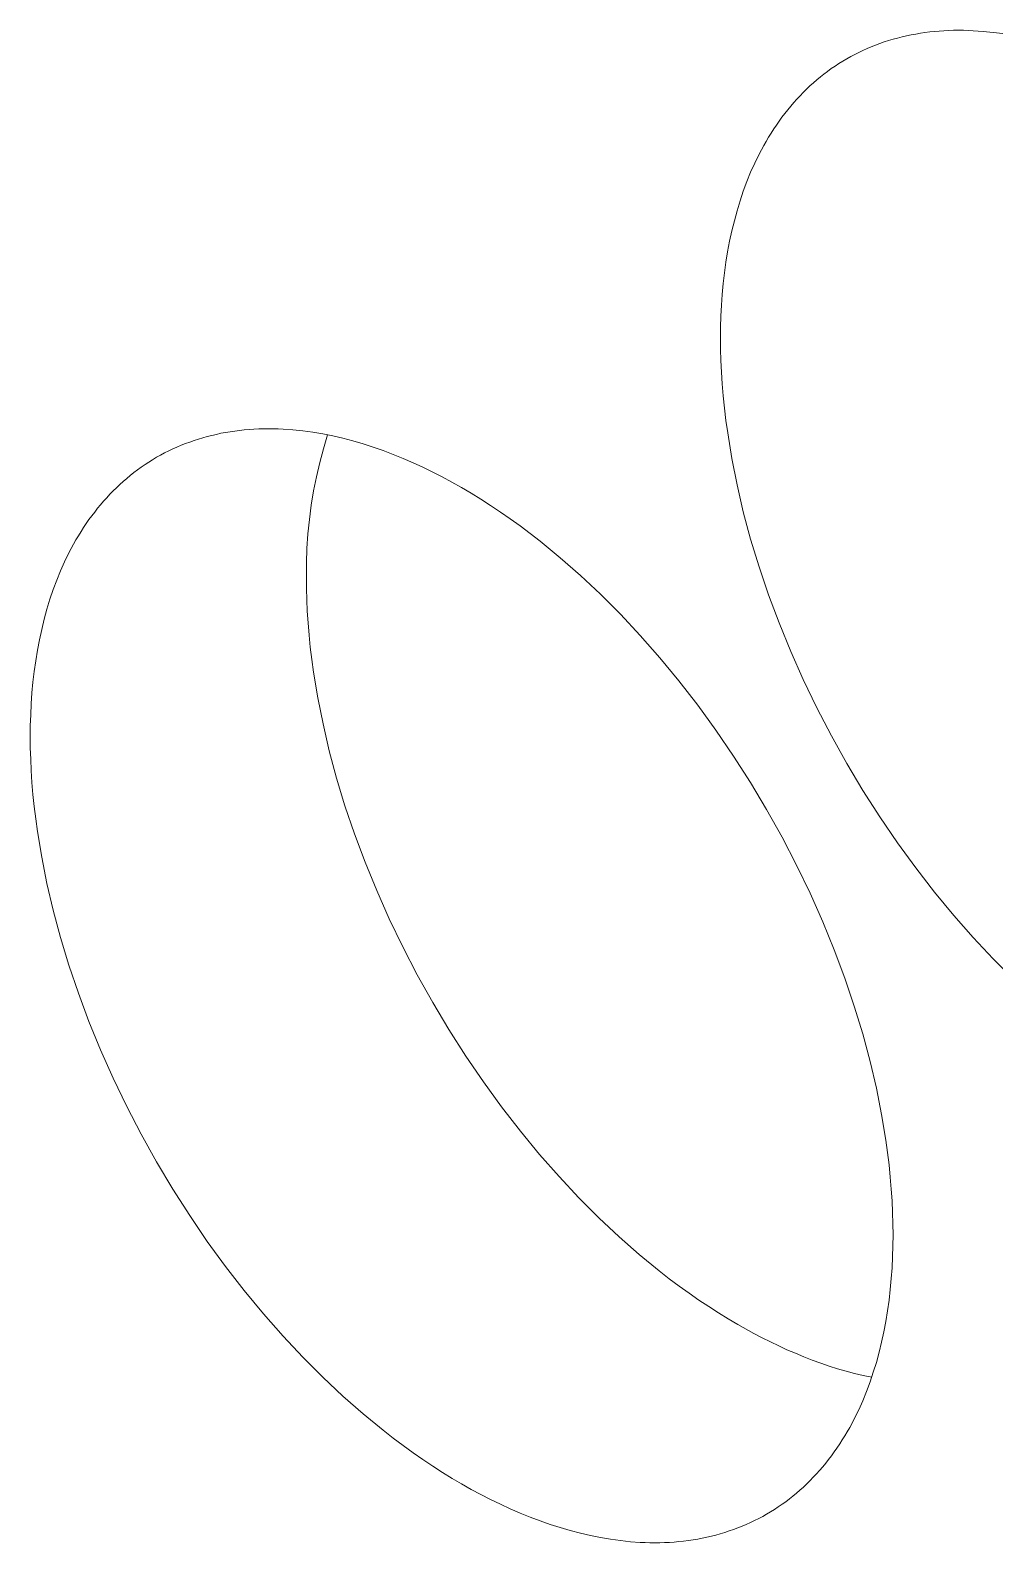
# Model space of a CAD drawing. Header units: millimetres. Extents: x 8434 to 10928, y 788 to 2545.
# Drawn here: x 10691.72 to 10700.11, y 2517.64 to 2530.8 of the extents above; entities that cross this region are included whole.
import ezdxf

# ---------------------------------------------------------------- set-up
doc = ezdxf.new("R2010")
doc.units = ezdxf.units.MM
doc.layers.add('ZANO_R', color=7, linetype='Continuous', lineweight=0)

msp = doc.modelspace()

# ---------------------------------------------------------------- linework, layer by layer
at = {"layer": 'ZANO_R'}
for p, q in [((10699.265, 2530.73), (10699.304, 2530.74)), ((10699.304, 2530.74), (10699.343, 2530.75)), ((10699.343, 2530.75), (10699.383, 2530.758)), ((10699.383, 2530.758), (10699.423, 2530.765)), ((10699.423, 2530.765), (10699.464, 2530.772)), ((10699.464, 2530.772), (10699.504, 2530.778)), ((10699.504, 2530.778), (10699.545, 2530.783)), ((10699.545, 2530.783), (10699.586, 2530.788)), ((10699.586, 2530.788), (10699.628, 2530.791)), ((10699.628, 2530.791), (10699.669, 2530.794)), ((10699.669, 2530.794), (10699.711, 2530.796)), ((10699.711, 2530.796), (10699.753, 2530.797)), ((10699.753, 2530.797), (10699.796, 2530.798)), ((10699.796, 2530.798), (10699.838, 2530.797)), ((10699.838, 2530.797), (10699.881, 2530.796)), ((10699.881, 2530.796), (10699.923, 2530.794)), ((10699.923, 2530.794), (10700.009, 2530.788)), ((10700.009, 2530.788), (10700.096, 2530.779)), ((10700.096, 2530.779), (10700.182, 2530.768)), ((10698.893, 2530.587), (10698.928, 2530.605)), ((10698.928, 2530.605), (10698.964, 2530.622)), ((10698.964, 2530.622), (10699, 2530.638)), ((10699, 2530.638), (10699.037, 2530.654)), ((10699.037, 2530.654), (10699.074, 2530.669)), ((10699.074, 2530.669), (10699.111, 2530.683)), ((10699.111, 2530.683), (10699.149, 2530.696)), ((10699.149, 2530.696), (10699.187, 2530.708)), ((10699.187, 2530.708), (10699.226, 2530.72)), ((10699.226, 2530.72), (10699.265, 2530.73)), ((10698.689, 2530.464), (10698.722, 2530.486)), ((10698.722, 2530.486), (10698.755, 2530.508)), ((10698.755, 2530.508), (10698.789, 2530.529)), ((10698.789, 2530.529), (10698.823, 2530.549)), ((10698.823, 2530.549), (10698.858, 2530.568)), ((10698.858, 2530.568), (10698.893, 2530.587)), ((10698.503, 2530.313), (10698.533, 2530.34)), ((10698.533, 2530.34), (10698.563, 2530.366)), ((10698.563, 2530.366), (10698.594, 2530.392)), ((10698.594, 2530.392), (10698.625, 2530.416)), ((10698.625, 2530.416), (10698.657, 2530.44)), ((10698.657, 2530.44), (10698.689, 2530.464)), ((10698.389, 2530.199), (10698.417, 2530.228)), ((10698.417, 2530.228), (10698.445, 2530.257)), ((10698.445, 2530.257), (10698.474, 2530.286)), ((10698.474, 2530.286), (10698.503, 2530.313)), ((10698.284, 2530.074), (10698.31, 2530.106)), ((10698.31, 2530.106), (10698.336, 2530.137)), ((10698.336, 2530.137), (10698.362, 2530.168)), ((10698.362, 2530.168), (10698.389, 2530.199)), ((10698.188, 2529.939), (10698.211, 2529.973)), ((10698.211, 2529.973), (10698.235, 2530.007)), ((10698.235, 2530.007), (10698.259, 2530.041)), ((10698.259, 2530.041), (10698.284, 2530.074)), ((10698.101, 2529.794), (10698.122, 2529.831)), ((10698.122, 2529.831), (10698.143, 2529.868)), ((10698.143, 2529.868), (10698.165, 2529.903)), ((10698.165, 2529.903), (10698.188, 2529.939)), ((10698.023, 2529.642), (10698.061, 2529.719)), ((10698.061, 2529.719), (10698.08, 2529.757)), ((10698.08, 2529.757), (10698.101, 2529.794)), ((10697.954, 2529.481), (10697.987, 2529.562)), ((10697.987, 2529.562), (10698.023, 2529.642)), ((10697.923, 2529.398), (10697.954, 2529.481)), ((10697.869, 2529.228), (10697.895, 2529.314)), ((10697.895, 2529.314), (10697.923, 2529.398)), ((10697.845, 2529.141), (10697.869, 2529.228)), ((10697.804, 2528.962), (10697.823, 2529.052)), ((10697.823, 2529.052), (10697.845, 2529.141)), ((10697.786, 2528.871), (10697.804, 2528.962)), ((10697.759, 2528.687), (10697.771, 2528.78)), ((10697.771, 2528.78), (10697.786, 2528.871)), ((10697.748, 2528.594), (10697.759, 2528.687)), ((10697.732, 2528.405), (10697.739, 2528.5)), ((10697.739, 2528.5), (10697.748, 2528.594)), ((10697.728, 2528.31), (10697.732, 2528.405)), ((10697.725, 2528.215), (10697.728, 2528.31)), ((10697.724, 2528.119), (10697.725, 2528.215)), ((10697.725, 2528.022), (10697.724, 2528.119)), ((10697.728, 2527.924), (10697.725, 2528.022)), ((10697.732, 2527.823), (10697.728, 2527.924)), ((10697.739, 2527.721), (10697.732, 2527.823)), ((10697.748, 2527.617), (10697.739, 2527.721)), ((10697.759, 2527.511), (10697.748, 2527.617)), ((10697.771, 2527.403), (10697.759, 2527.511)), ((10693.458, 2527.305), (10693.499, 2527.311)), ((10693.499, 2527.311), (10693.54, 2527.316)), ((10693.54, 2527.316), (10693.581, 2527.32)), ((10693.581, 2527.32), (10693.622, 2527.324)), ((10693.622, 2527.324), (10693.664, 2527.327)), ((10693.664, 2527.327), (10693.706, 2527.329)), ((10693.706, 2527.329), (10693.748, 2527.33)), ((10693.748, 2527.33), (10693.79, 2527.33)), ((10693.79, 2527.33), (10693.832, 2527.33)), ((10693.832, 2527.33), (10693.875, 2527.329)), ((10693.875, 2527.329), (10693.918, 2527.327)), ((10693.918, 2527.327), (10694.004, 2527.321)), ((10694.004, 2527.321), (10694.09, 2527.312)), ((10694.09, 2527.312), (10694.177, 2527.3)), ((10697.787, 2527.294), (10697.771, 2527.403)), ((10692.995, 2527.171), (10693.031, 2527.187)), ((10693.031, 2527.187), (10693.068, 2527.201)), ((10693.068, 2527.201), (10693.106, 2527.215)), ((10693.106, 2527.215), (10693.144, 2527.229)), ((10693.144, 2527.229), (10693.182, 2527.241)), ((10693.182, 2527.241), (10693.22, 2527.252)), ((10693.22, 2527.252), (10693.259, 2527.263)), ((10693.259, 2527.263), (10693.298, 2527.273)), ((10693.298, 2527.273), (10693.338, 2527.282)), ((10693.338, 2527.282), (10693.378, 2527.291)), ((10693.378, 2527.291), (10693.418, 2527.298)), ((10693.418, 2527.298), (10693.458, 2527.305)), ((10694.177, 2527.3), (10694.264, 2527.286)), ((10694.264, 2527.286), (10694.351, 2527.268)), ((10694.306, 2527.277), (10694.27, 2527.157)), ((10694.351, 2527.268), (10694.439, 2527.248)), ((10694.439, 2527.248), (10694.526, 2527.225)), ((10694.526, 2527.225), (10694.614, 2527.199)), ((10694.614, 2527.199), (10694.701, 2527.171)), ((10697.823, 2527.071), (10697.787, 2527.294)), ((10692.75, 2527.04), (10692.783, 2527.061)), ((10692.783, 2527.061), (10692.818, 2527.082)), ((10692.818, 2527.082), (10692.852, 2527.101)), ((10692.852, 2527.101), (10692.887, 2527.12)), ((10692.887, 2527.12), (10692.923, 2527.138)), ((10692.923, 2527.138), (10692.958, 2527.155)), ((10692.958, 2527.155), (10692.995, 2527.171)), ((10694.27, 2527.157), (10694.237, 2527.036)), ((10694.701, 2527.171), (10694.789, 2527.141)), ((10694.789, 2527.141), (10694.876, 2527.108)), ((10694.876, 2527.108), (10694.962, 2527.073)), ((10694.962, 2527.073), (10695.049, 2527.035)), ((10697.869, 2526.843), (10697.823, 2527.071)), ((10692.558, 2526.899), (10692.588, 2526.924)), ((10692.588, 2526.924), (10692.62, 2526.949)), ((10692.62, 2526.949), (10692.652, 2526.973)), ((10692.652, 2526.973), (10692.684, 2526.996)), ((10692.684, 2526.996), (10692.717, 2527.019)), ((10692.717, 2527.019), (10692.75, 2527.04)), ((10694.237, 2527.036), (10694.208, 2526.913)), ((10695.049, 2527.035), (10695.134, 2526.996)), ((10695.134, 2526.996), (10695.22, 2526.954)), ((10695.22, 2526.954), (10695.304, 2526.911)), ((10692.411, 2526.761), (10692.44, 2526.79)), ((10692.44, 2526.79), (10692.468, 2526.818)), ((10692.468, 2526.818), (10692.498, 2526.846)), ((10692.498, 2526.846), (10692.527, 2526.873)), ((10692.527, 2526.873), (10692.558, 2526.899)), ((10694.184, 2526.79), (10694.163, 2526.666)), ((10694.208, 2526.913), (10694.184, 2526.79)), ((10695.304, 2526.911), (10695.388, 2526.866)), ((10695.388, 2526.866), (10695.472, 2526.819)), ((10695.472, 2526.819), (10695.555, 2526.77)), ((10697.923, 2526.609), (10697.869, 2526.843)), ((10692.304, 2526.639), (10692.33, 2526.67)), ((10692.33, 2526.67), (10692.357, 2526.701)), ((10692.357, 2526.701), (10692.384, 2526.731)), ((10692.384, 2526.731), (10692.411, 2526.761)), ((10694.163, 2526.666), (10694.147, 2526.541)), ((10695.555, 2526.77), (10695.639, 2526.718)), ((10695.639, 2526.718), (10695.724, 2526.663)), ((10695.724, 2526.663), (10695.809, 2526.606)), ((10692.205, 2526.506), (10692.229, 2526.54)), ((10692.229, 2526.54), (10692.254, 2526.573)), ((10692.254, 2526.573), (10692.279, 2526.606)), ((10692.279, 2526.606), (10692.304, 2526.639)), ((10694.147, 2526.541), (10694.134, 2526.416)), ((10695.809, 2526.606), (10695.895, 2526.547)), ((10695.895, 2526.547), (10695.981, 2526.485)), ((10697.987, 2526.371), (10697.923, 2526.609)), ((10692.116, 2526.364), (10692.138, 2526.4)), ((10692.138, 2526.4), (10692.16, 2526.436)), ((10692.16, 2526.436), (10692.182, 2526.471)), ((10692.182, 2526.471), (10692.205, 2526.506)), ((10694.134, 2526.416), (10694.125, 2526.29)), ((10695.981, 2526.485), (10696.068, 2526.42)), ((10696.068, 2526.42), (10696.155, 2526.352)), ((10692.055, 2526.252), (10692.075, 2526.29)), ((10692.075, 2526.29), (10692.095, 2526.327)), ((10692.095, 2526.327), (10692.116, 2526.364)), ((10694.125, 2526.29), (10694.121, 2526.165)), ((10696.155, 2526.352), (10696.329, 2526.209)), ((10698.061, 2526.13), (10697.987, 2526.371)), ((10691.982, 2526.095), (10692.017, 2526.174)), ((10692.017, 2526.174), (10692.055, 2526.252)), ((10694.121, 2526.165), (10694.121, 2526.039)), ((10696.329, 2526.209), (10696.505, 2526.055)), ((10698.143, 2525.886), (10698.061, 2526.13)), ((10691.918, 2525.931), (10691.949, 2526.014)), ((10691.949, 2526.014), (10691.982, 2526.095)), ((10694.121, 2526.039), (10694.122, 2525.942)), ((10696.505, 2526.055), (10696.679, 2525.891)), ((10691.889, 2525.847), (10691.918, 2525.931)), ((10694.122, 2525.942), (10694.124, 2525.843)), ((10696.679, 2525.891), (10696.853, 2525.717)), ((10698.235, 2525.641), (10698.143, 2525.886)), ((10691.839, 2525.673), (10691.863, 2525.761)), ((10691.863, 2525.761), (10691.889, 2525.847)), ((10694.124, 2525.843), (10694.129, 2525.743)), ((10694.129, 2525.743), (10694.136, 2525.641)), ((10691.818, 2525.585), (10691.839, 2525.673)), ((10694.136, 2525.641), (10694.145, 2525.536)), ((10696.853, 2525.717), (10697.026, 2525.533)), ((10698.336, 2525.394), (10698.235, 2525.641)), ((10691.781, 2525.404), (10691.798, 2525.495)), ((10691.798, 2525.495), (10691.818, 2525.585)), ((10694.145, 2525.536), (10694.155, 2525.431)), ((10697.026, 2525.533), (10697.196, 2525.339)), ((10691.766, 2525.312), (10691.781, 2525.404)), ((10694.155, 2525.431), (10694.168, 2525.323)), ((10697.196, 2525.339), (10697.363, 2525.137)), ((10698.445, 2525.148), (10698.336, 2525.394)), ((10691.742, 2525.126), (10691.753, 2525.22)), ((10691.753, 2525.22), (10691.766, 2525.312)), ((10694.168, 2525.323), (10694.183, 2525.214)), ((10694.183, 2525.214), (10694.22, 2524.991)), ((10691.733, 2525.032), (10691.742, 2525.126)), ((10697.363, 2525.137), (10697.526, 2524.926)), ((10698.563, 2524.902), (10698.445, 2525.148)), ((10691.727, 2524.938), (10691.733, 2525.032)), ((10694.22, 2524.991), (10694.266, 2524.763)), ((10691.719, 2524.747), (10691.722, 2524.843)), ((10691.722, 2524.843), (10691.727, 2524.938)), ((10697.526, 2524.926), (10697.684, 2524.708)), ((10698.69, 2524.659), (10698.563, 2524.902)), ((10691.718, 2524.652), (10691.719, 2524.747)), ((10694.266, 2524.763), (10694.32, 2524.529)), ((10697.684, 2524.708), (10697.838, 2524.483)), ((10691.719, 2524.555), (10691.718, 2524.652)), ((10691.722, 2524.456), (10691.719, 2524.555)), ((10698.823, 2524.419), (10698.69, 2524.659)), ((10691.727, 2524.356), (10691.722, 2524.456)), ((10694.32, 2524.529), (10694.384, 2524.291)), ((10697.838, 2524.483), (10697.985, 2524.253)), ((10698.964, 2524.184), (10698.823, 2524.419)), ((10691.733, 2524.253), (10691.727, 2524.356)), ((10694.384, 2524.291), (10694.457, 2524.05)), ((10691.742, 2524.149), (10691.733, 2524.253)), ((10697.985, 2524.253), (10698.126, 2524.017)), ((10699.112, 2523.953), (10698.964, 2524.184)), ((10691.753, 2524.043), (10691.742, 2524.149)), ((10691.766, 2523.936), (10691.753, 2524.043)), ((10694.457, 2524.05), (10694.54, 2523.806)), ((10691.781, 2523.827), (10691.766, 2523.936)), ((10698.126, 2524.017), (10698.26, 2523.777)), ((10699.265, 2523.728), (10699.112, 2523.953)), ((10691.818, 2523.604), (10691.781, 2523.827)), ((10694.54, 2523.806), (10694.632, 2523.56)), ((10698.26, 2523.777), (10698.386, 2523.534)), ((10699.424, 2523.51), (10699.265, 2523.728)), ((10691.863, 2523.375), (10691.818, 2523.604)), ((10694.632, 2523.56), (10694.733, 2523.314)), ((10698.386, 2523.534), (10698.504, 2523.289)), ((10699.587, 2523.299), (10699.424, 2523.51)), ((10691.918, 2523.142), (10691.863, 2523.375)), ((10694.733, 2523.314), (10694.842, 2523.067)), ((10698.504, 2523.289), (10698.614, 2523.042)), ((10699.754, 2523.097), (10699.587, 2523.299)), ((10691.982, 2522.904), (10691.918, 2523.142)), ((10694.842, 2523.067), (10694.96, 2522.822)), ((10698.614, 2523.042), (10698.714, 2522.796)), ((10699.924, 2522.904), (10699.754, 2523.097)), ((10692.055, 2522.663), (10691.982, 2522.904)), ((10700.096, 2522.72), (10699.924, 2522.904)), ((10694.96, 2522.822), (10695.086, 2522.579)), ((10698.714, 2522.796), (10698.806, 2522.55)), ((10700.27, 2522.545), (10700.096, 2522.72)), ((10692.138, 2522.419), (10692.055, 2522.663)), ((10695.086, 2522.579), (10695.22, 2522.339)), ((10698.806, 2522.55), (10698.889, 2522.306)), ((10692.229, 2522.173), (10692.138, 2522.419)), ((10695.22, 2522.339), (10695.361, 2522.103)), ((10698.889, 2522.306), (10698.962, 2522.065)), ((10692.33, 2521.927), (10692.229, 2522.173)), ((10695.361, 2522.103), (10695.508, 2521.873)), ((10698.962, 2522.065), (10699.026, 2521.827)), ((10692.44, 2521.68), (10692.33, 2521.927)), ((10695.508, 2521.873), (10695.662, 2521.648)), ((10699.026, 2521.827), (10699.081, 2521.594)), ((10692.558, 2521.435), (10692.44, 2521.68)), ((10695.662, 2521.648), (10695.82, 2521.43)), ((10699.081, 2521.594), (10699.126, 2521.365)), ((10692.684, 2521.192), (10692.558, 2521.435)), ((10695.82, 2521.43), (10695.983, 2521.219)), ((10699.126, 2521.365), (10699.163, 2521.142)), ((10692.818, 2520.952), (10692.684, 2521.192)), ((10695.983, 2521.219), (10696.15, 2521.017)), ((10699.163, 2521.142), (10699.178, 2521.033)), ((10696.15, 2521.017), (10696.32, 2520.824)), ((10699.178, 2521.033), (10699.191, 2520.926)), ((10692.959, 2520.716), (10692.818, 2520.952)), ((10699.191, 2520.926), (10699.202, 2520.82)), ((10696.32, 2520.824), (10696.493, 2520.639)), ((10699.202, 2520.82), (10699.21, 2520.716)), ((10693.106, 2520.486), (10692.959, 2520.716)), ((10696.493, 2520.639), (10696.667, 2520.465)), ((10699.21, 2520.716), (10699.217, 2520.613)), ((10699.217, 2520.613), (10699.222, 2520.513)), ((10693.259, 2520.261), (10693.106, 2520.486)), ((10699.222, 2520.513), (10699.225, 2520.414)), ((10696.667, 2520.465), (10696.842, 2520.301)), ((10699.225, 2520.414), (10699.226, 2520.317)), ((10693.418, 2520.043), (10693.259, 2520.261)), ((10696.842, 2520.301), (10697.017, 2520.147)), ((10699.225, 2520.222), (10699.222, 2520.126)), ((10699.226, 2520.317), (10699.225, 2520.222)), ((10697.017, 2520.147), (10697.191, 2520.004)), ((10699.222, 2520.126), (10699.217, 2520.031)), ((10693.581, 2519.832), (10693.418, 2520.043)), ((10697.191, 2520.004), (10697.278, 2519.936)), ((10699.217, 2520.031), (10699.21, 2519.937)), ((10693.748, 2519.63), (10693.581, 2519.832)), ((10697.278, 2519.936), (10697.365, 2519.872)), ((10697.365, 2519.872), (10697.451, 2519.809)), ((10699.202, 2519.843), (10699.191, 2519.749)), ((10699.21, 2519.937), (10699.202, 2519.843)), ((10697.451, 2519.809), (10697.537, 2519.75)), ((10697.537, 2519.75), (10697.622, 2519.693)), ((10697.622, 2519.693), (10697.707, 2519.638)), ((10699.191, 2519.749), (10699.178, 2519.657)), ((10693.918, 2519.436), (10693.748, 2519.63)), ((10697.707, 2519.638), (10697.791, 2519.587)), ((10697.791, 2519.587), (10697.874, 2519.537)), ((10699.163, 2519.565), (10699.146, 2519.474)), ((10699.178, 2519.657), (10699.163, 2519.565)), ((10694.09, 2519.252), (10693.918, 2519.436)), ((10697.874, 2519.537), (10698.016, 2519.459)), ((10698.016, 2519.459), (10698.087, 2519.422)), ((10698.087, 2519.422), (10698.159, 2519.386)), ((10699.146, 2519.474), (10699.126, 2519.384)), ((10698.159, 2519.386), (10698.231, 2519.351)), ((10698.231, 2519.351), (10698.303, 2519.318)), ((10698.303, 2519.318), (10698.376, 2519.287)), ((10698.376, 2519.287), (10698.449, 2519.257)), ((10699.105, 2519.296), (10699.081, 2519.208)), ((10699.126, 2519.384), (10699.105, 2519.296)), ((10694.264, 2519.078), (10694.09, 2519.252)), ((10698.449, 2519.257), (10698.523, 2519.228)), ((10698.523, 2519.228), (10698.597, 2519.201)), ((10698.597, 2519.201), (10698.67, 2519.176)), ((10698.67, 2519.176), (10698.744, 2519.153)), ((10698.744, 2519.153), (10698.818, 2519.132)), ((10699.081, 2519.208), (10699.054, 2519.122)), ((10694.439, 2518.914), (10694.264, 2519.078)), ((10698.818, 2519.132), (10698.892, 2519.112)), ((10698.892, 2519.112), (10698.966, 2519.094)), ((10698.966, 2519.094), (10699.04, 2519.079)), ((10699.026, 2519.038), (10698.995, 2518.955)), ((10699.054, 2519.122), (10699.026, 2519.038)), ((10694.614, 2518.76), (10694.439, 2518.914)), ((10698.995, 2518.955), (10698.962, 2518.874)), ((10694.789, 2518.617), (10694.614, 2518.76)), ((10698.927, 2518.795), (10698.889, 2518.717)), ((10698.962, 2518.874), (10698.927, 2518.795)), ((10698.849, 2518.642), (10698.828, 2518.605)), ((10698.869, 2518.679), (10698.849, 2518.642)), ((10698.889, 2518.717), (10698.869, 2518.679)), ((10694.876, 2518.549), (10694.789, 2518.617)), ((10694.963, 2518.484), (10694.876, 2518.549)), ((10698.762, 2518.498), (10698.738, 2518.463)), ((10698.784, 2518.533), (10698.762, 2518.498)), ((10698.806, 2518.569), (10698.784, 2518.533)), ((10698.828, 2518.605), (10698.806, 2518.569)), ((10695.049, 2518.422), (10694.963, 2518.484)), ((10695.135, 2518.363), (10695.049, 2518.422)), ((10695.22, 2518.306), (10695.135, 2518.363)), ((10698.665, 2518.363), (10698.64, 2518.33)), ((10698.69, 2518.396), (10698.665, 2518.363)), ((10698.715, 2518.429), (10698.69, 2518.396)), ((10698.738, 2518.463), (10698.715, 2518.429)), ((10695.305, 2518.251), (10695.22, 2518.306)), ((10695.389, 2518.199), (10695.305, 2518.251)), ((10698.56, 2518.238), (10698.532, 2518.208)), ((10698.587, 2518.268), (10698.56, 2518.238)), ((10698.614, 2518.299), (10698.587, 2518.268)), ((10698.64, 2518.33), (10698.614, 2518.299)), ((10695.472, 2518.15), (10695.389, 2518.199)), ((10695.555, 2518.103), (10695.472, 2518.15)), ((10695.639, 2518.058), (10695.555, 2518.103)), ((10698.446, 2518.123), (10698.416, 2518.096)), ((10698.475, 2518.151), (10698.446, 2518.123)), ((10698.504, 2518.179), (10698.475, 2518.151)), ((10698.532, 2518.208), (10698.504, 2518.179)), ((10695.724, 2518.015), (10695.639, 2518.058)), ((10695.809, 2517.973), (10695.724, 2518.015)), ((10695.895, 2517.934), (10695.809, 2517.973)), ((10698.26, 2517.973), (10698.227, 2517.95)), ((10698.292, 2517.996), (10698.26, 2517.973)), ((10698.324, 2518.02), (10698.292, 2517.996)), ((10698.355, 2518.045), (10698.324, 2518.02)), ((10698.386, 2518.07), (10698.355, 2518.045)), ((10698.416, 2518.096), (10698.386, 2518.07)), ((10695.981, 2517.896), (10695.895, 2517.934)), ((10696.068, 2517.861), (10695.981, 2517.896)), ((10696.155, 2517.828), (10696.068, 2517.861)), ((10698.057, 2517.849), (10698.021, 2517.831)), ((10698.092, 2517.868), (10698.057, 2517.849)), ((10698.126, 2517.887), (10698.092, 2517.868)), ((10698.16, 2517.908), (10698.126, 2517.887)), ((10698.194, 2517.929), (10698.16, 2517.908)), ((10698.227, 2517.95), (10698.194, 2517.929)), ((10696.242, 2517.798), (10696.155, 2517.828)), ((10696.33, 2517.77), (10696.242, 2517.798)), ((10696.417, 2517.744), (10696.33, 2517.77)), ((10696.505, 2517.721), (10696.417, 2517.744)), ((10696.592, 2517.701), (10696.505, 2517.721)), ((10697.685, 2517.706), (10697.645, 2517.696)), ((10697.723, 2517.717), (10697.685, 2517.706)), ((10697.762, 2517.728), (10697.723, 2517.717)), ((10697.8, 2517.741), (10697.762, 2517.728)), ((10697.838, 2517.754), (10697.8, 2517.741)), ((10697.875, 2517.768), (10697.838, 2517.754)), ((10697.912, 2517.782), (10697.875, 2517.768)), ((10697.949, 2517.798), (10697.912, 2517.782)), ((10697.985, 2517.814), (10697.949, 2517.798)), ((10698.021, 2517.831), (10697.985, 2517.814)), ((10696.68, 2517.683), (10696.592, 2517.701)), ((10696.767, 2517.669), (10696.68, 2517.683)), ((10696.854, 2517.657), (10696.767, 2517.669)), ((10696.94, 2517.648), (10696.854, 2517.657)), ((10697.026, 2517.642), (10696.94, 2517.648)), ((10697.069, 2517.64), (10697.026, 2517.642)), ((10697.111, 2517.639), (10697.069, 2517.64)), ((10697.154, 2517.639), (10697.111, 2517.639)), ((10697.196, 2517.639), (10697.154, 2517.639)), ((10697.238, 2517.64), (10697.196, 2517.639)), ((10697.28, 2517.642), (10697.238, 2517.64)), ((10697.322, 2517.645), (10697.28, 2517.642)), ((10697.363, 2517.649), (10697.322, 2517.645)), ((10697.404, 2517.653), (10697.363, 2517.649)), ((10697.445, 2517.658), (10697.404, 2517.653)), ((10697.486, 2517.664), (10697.445, 2517.658)), ((10697.526, 2517.671), (10697.486, 2517.664)), ((10697.566, 2517.678), (10697.526, 2517.671)), ((10697.606, 2517.687), (10697.566, 2517.678)), ((10697.645, 2517.696), (10697.606, 2517.687))]:
    msp.add_line(p, q, dxfattribs=at)

doc.saveas('drawing.dxf')
